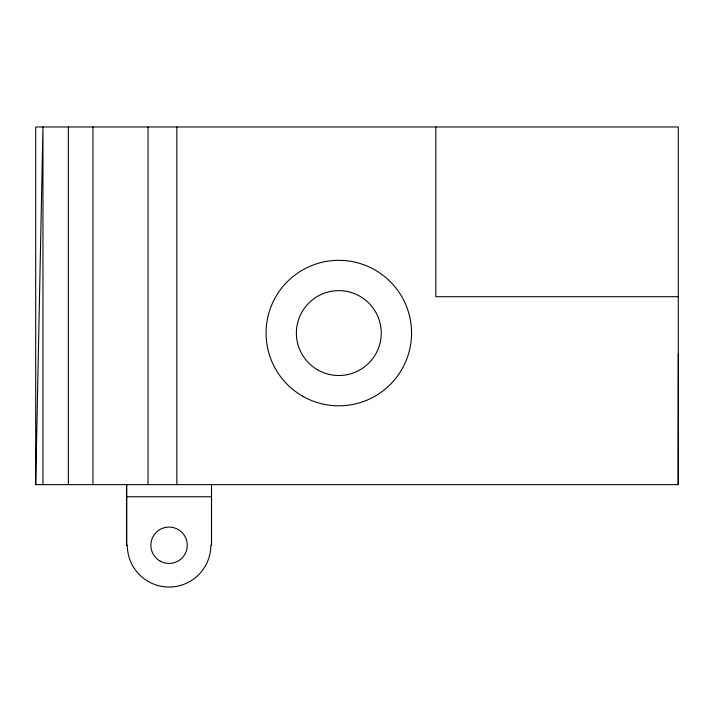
<?xml version="1.0" encoding="UTF-8"?>
<svg xmlns="http://www.w3.org/2000/svg" width="714" height="714" viewBox="0 0 714 714"><rect width="100%" height="100%" fill="white"/><g stroke="black" fill="none" stroke-linecap="round" stroke-linejoin="round"><path stroke-width="1.07" d="M126.628 545.264L126.637 484.636L126.637 545.264L127.297 545.264A41.769 41.769 0 0 0 169.066 587.033A41.769 41.769 0 0 0 210.844 545.264L211.505 545.264L211.505 484.636M35.7 484.636L35.7 126.967L678.3 126.967L678.3 484.636L35.7 484.636L42.965 126.967L42.965 484.636M678.3 296.712L435.808 296.712L435.808 126.967M678.3 353.698L678.139 484.636M126.637 496.765L211.505 496.765L211.505 545.264M176.849 126.967L176.849 484.636M148.039 126.967L148.039 484.636M92.936 126.967L92.936 484.636M68.365 126.967L68.365 484.636M302.441 396.083A72.748 72.748 0 0 0 411.559 333.081A72.748 72.748 0 0 0 302.441 270.079A72.748 72.748 0 0 0 302.441 396.083M317.596 369.834A42.438 42.438 0 0 0 381.249 333.081A42.438 42.438 0 0 0 317.596 296.328A42.438 42.438 0 0 0 317.596 369.834M159.972 561.017A18.189 18.189 0 0 0 187.255 545.264A18.189 18.189 0 0 0 159.972 529.511A18.189 18.189 0 0 0 159.972 561.017"/></g></svg>
